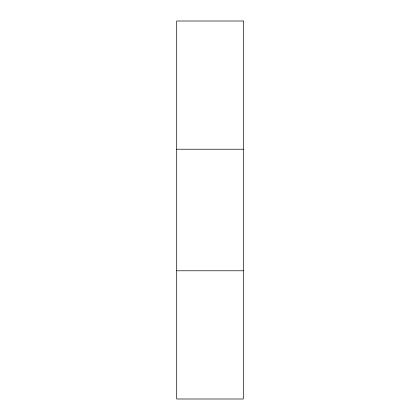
<?xml version="1.0" encoding="UTF-8"?>
<svg xmlns="http://www.w3.org/2000/svg" width="420" height="420" viewBox="0 0 420 420"><rect width="100%" height="100%" fill="white"/><g stroke="black" fill="none" stroke-linecap="round" stroke-linejoin="round"><path stroke-width="0.63" d="M176.694 149.221L243.306 149.221M176.694 270.779L243.306 270.779M243.306 21L176.694 21L176.694 399L243.306 399L243.306 21"/></g></svg>
